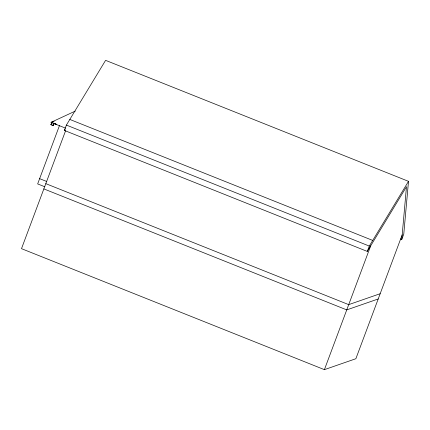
<?xml version="1.0" encoding="UTF-8"?>
<svg xmlns="http://www.w3.org/2000/svg" width="430" height="430" viewBox="0 0 430 430"><rect width="100%" height="100%" fill="white"/><g stroke="black" fill="none" stroke-linecap="round" stroke-linejoin="round"><path stroke-width="0.64" d="M401.77 239.451L406.495 186.69L367.295 251.426L64.398 130.435L66.397 125.082L105.597 60.345L408.5 181.336L403.77 234.097L401.77 239.451L400.523 238.956M50.944 124.684L51.75 122.523L54.223 123.356L53.417 125.517L50.944 124.684L53.417 125.517M51.148 124.614L51.756 122.996M53.212 125.587L54.019 123.431M59.485 125.544L37.663 183.911L44.833 186.776M65.666 130.543L21.5 248.664L324.403 369.655L355.868 358.722L402.179 234.855M367.295 251.426L369.3 246.067L408.5 181.336M324.403 369.655L370.714 245.783M64.398 130.435L65.081 129.312M65.645 128.183L51.025 122.346L75.277 111.096M51.025 122.346L54.142 121.265M380.174 293.706L348.708 304.633L45.811 183.648M378.212 298.963L346.741 309.896L43.844 188.904M69.816 119.438L372.719 240.424M66.397 125.082L369.3 246.067M55.045 123.684L56.744 124.361M54.277 123.528L56.54 124.431M39.624 178.654L46.8 181.519"/></g></svg>
